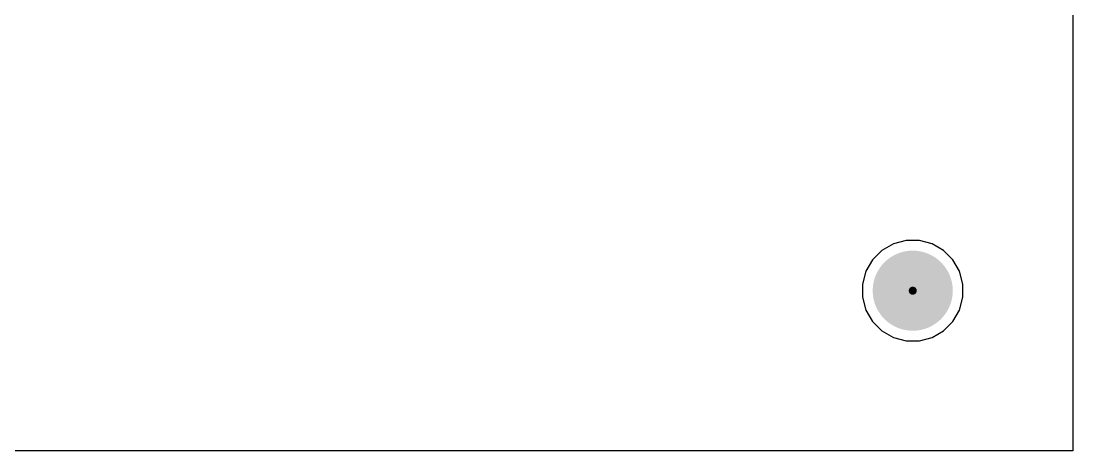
# Model space of a CAD drawing. Header units: millimetres. Extents: x 0 to 53, y 0 to 48.
# Drawn here: x 26.74 to 53, y 0 to 10.73 of the extents above; entities that cross this region are included whole.
import ezdxf

# ---------------------------------------------------------------- set-up
doc = ezdxf.new("R2010")
doc.units = ezdxf.units.MM
for name, color, linetype in [('BottomLayer', 5, 'Continuous'), ('BottomSolder', 6, 'Continuous'), ('PadHoleLayer', 156, 'Continuous'), ('TopLayer', 1, 'Continuous'), ('TopSolder', 216, 'Continuous')]:
    doc.layers.add(name, color=color, linetype=linetype)

msp = doc.modelspace()

# ---------------------------------------------------------------- hatches: boundary and pattern name
at = {"layer": 'BottomSolder'}
h = msp.add_hatch(color=6, dxfattribs=at)
edge = h.paths.add_edge_path()
edge.add_arc((49.00000868, 3.999992), 0.1016, 0, 360)
at = {"layer": 'PadHoleLayer'}
h = msp.add_hatch(color=156, dxfattribs=at)
edge = h.paths.add_edge_path()
edge.add_arc((49.00000868, 3.999992), 1.00000054, 0, 360)
at = {"layer": 'TopSolder'}
h = msp.add_hatch(color=216, dxfattribs=at)
edge = h.paths.add_edge_path()
edge.add_arc((49.00000868, 3.999992), 0.1016, 0, 360)

# ---------------------------------------------------------------- linework, layer by layer
at = {"layer": 'BottomLayer'}
for p, q in [((53.00000068, 48.00000052), (53.00000068, 0)), ((48.8349163, 5.25399254), (48.51598374, 5.16853424)), ((49.16510106, 5.25399254), (48.8349163, 5.25399254)), ((49.48403362, 5.16853424), (49.16510106, 5.25399254)), ((48.23003562, 5.00344186), (47.99655882, 4.76996506)), ((48.51598374, 5.16853424), (48.23003562, 5.00344186)), ((49.76998173999999, 5.00344186), (49.48403362, 5.16853424)), ((50.00345854, 4.76996506), (49.76998173999999, 5.00344186)), ((47.99655882, 4.76996506), (47.83146644, 4.48401694)), ((50.16855091999999, 4.48401694), (50.00345854, 4.76996506)), ((47.83146644, 4.48401694), (47.74600814, 4.16508438)), ((50.25400922, 4.16508438), (50.16855091999999, 4.48401694)), ((47.74600814, 4.16508438), (47.74600814, 3.83489962)), ((50.25400922, 3.83489962), (50.25400922, 4.16508438)), ((47.74600814, 3.83489962), (47.83146644, 3.515967059999999)), ((50.16855091999999, 3.515967059999999), (50.25400922, 3.83489962)), ((47.83146644, 3.515967059999999), (47.99655882, 3.23001894)), ((50.00345854, 3.23001894), (50.16855091999999, 3.515967059999999)), ((47.99655882, 3.23001894), (48.23003562, 2.99654214)), ((49.76998173999999, 2.99654214), (50.00345854, 3.23001894)), ((48.23003562, 2.99654214), (48.51598374, 2.83144976)), ((49.48403362, 2.83144976), (49.76998173999999, 2.99654214)), ((48.51598374, 2.83144976), (48.8349163, 2.745991459999999)), ((48.8349163, 2.745991459999999), (49.16510106, 2.745991459999999)), ((49.16510106, 2.745991459999999), (49.48403362, 2.83144976)), ((53.00000068, 0), (0, 0))]:
    msp.add_line(p, q, dxfattribs=at)
at = {"layer": 'TopLayer'}
for p, q in [((53.00000068, 48.00000052), (53.00000068, 0)), ((48.8349163, 5.25399254), (48.51598374, 5.16853424)), ((49.16510106, 5.25399254), (48.8349163, 5.25399254)), ((49.48403362, 5.16853424), (49.16510106, 5.25399254)), ((48.23003562, 5.00344186), (47.99655882, 4.76996506)), ((48.51598374, 5.16853424), (48.23003562, 5.00344186)), ((49.76998173999999, 5.00344186), (49.48403362, 5.16853424)), ((50.00345854, 4.76996506), (49.76998173999999, 5.00344186)), ((47.99655882, 4.76996506), (47.83146644, 4.48401694)), ((50.16855091999999, 4.48401694), (50.00345854, 4.76996506)), ((47.83146644, 4.48401694), (47.74600814, 4.16508438)), ((50.25400922, 4.16508438), (50.16855091999999, 4.48401694)), ((47.74600814, 4.16508438), (47.74600814, 3.83489962)), ((50.25400922, 3.83489962), (50.25400922, 4.16508438)), ((47.74600814, 3.83489962), (47.83146644, 3.515967059999999)), ((50.16855091999999, 3.515967059999999), (50.25400922, 3.83489962)), ((47.83146644, 3.515967059999999), (47.99655882, 3.23001894)), ((50.00345854, 3.23001894), (50.16855091999999, 3.515967059999999)), ((47.99655882, 3.23001894), (48.23003562, 2.99654214)), ((49.76998173999999, 2.99654214), (50.00345854, 3.23001894)), ((48.23003562, 2.99654214), (48.51598374, 2.83144976)), ((49.48403362, 2.83144976), (49.76998173999999, 2.99654214)), ((48.51598374, 2.83144976), (48.8349163, 2.745991459999999)), ((48.8349163, 2.745991459999999), (49.16510106, 2.745991459999999)), ((49.16510106, 2.745991459999999), (49.48403362, 2.83144976)), ((53.00000068, 0), (0, 0))]:
    msp.add_line(p, q, dxfattribs=at)

doc.saveas('drawing.dxf')
